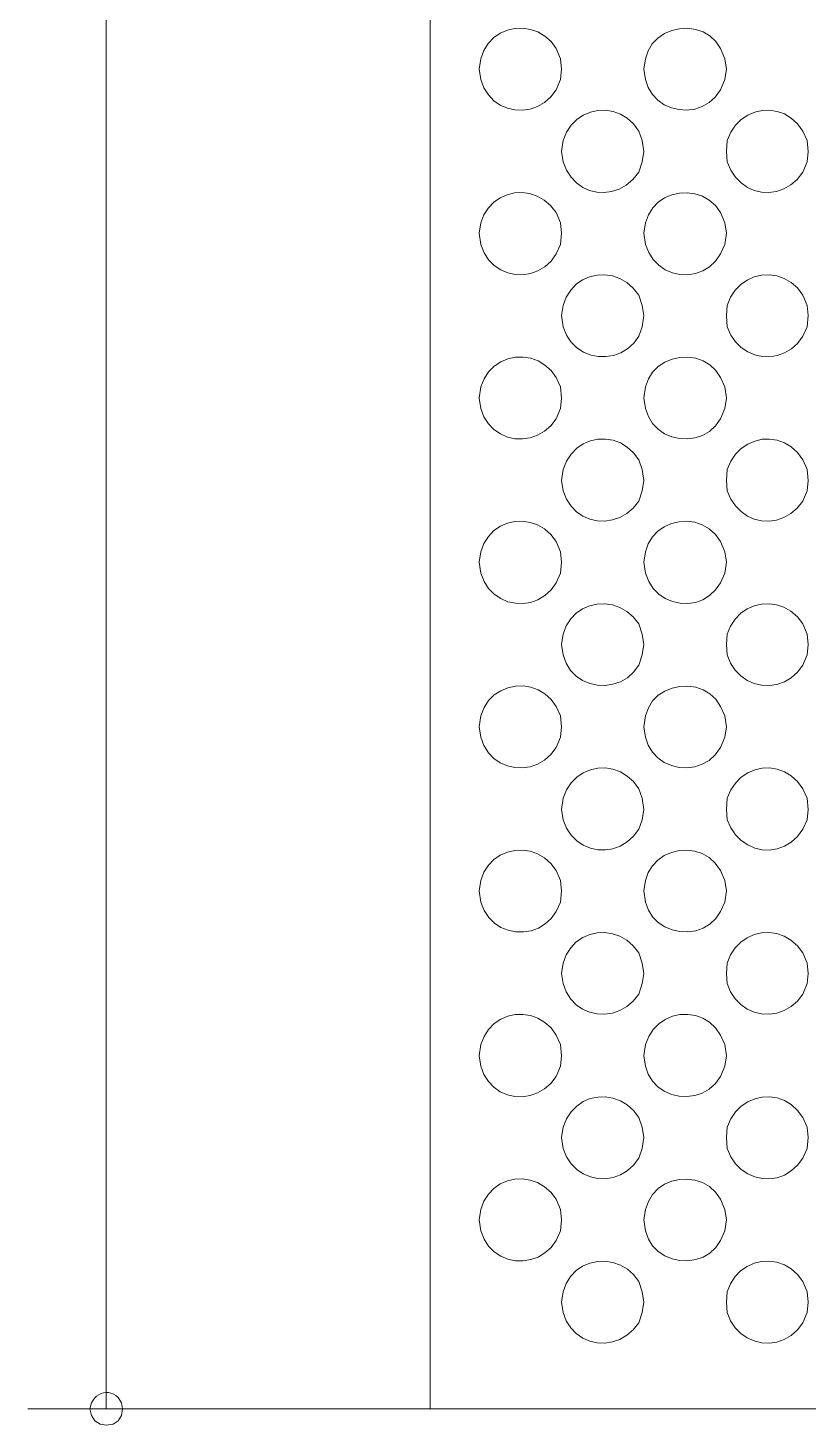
# Model space of a CAD drawing. Extents: x 0 to 242, y -13 to 199.
# Drawn here: x 24 to 47.94, y 30.88 to 73.77 of the extents above; entities that cross this region are included whole.
import ezdxf

# ---------------------------------------------------------------- set-up
doc = ezdxf.new("R2010")
doc.units = 0
doc.layers.add('GEOMETRY', color=7, linetype='Continuous')

msp = doc.modelspace()

# ---------------------------------------------------------------- linework, layer by layer
at = {"layer": 'GEOMETRY', "lineweight": 13}
for points in [[(26.401, 183.803), (26.401, 31.382)], [(36.341, 31.382), (24.002, 31.382)]]:
    msp.add_lwpolyline(points, dxfattribs=at)
at = {"layer": 'GEOMETRY', "lineweight": 20}
for points in [[(36.34, 183.803), (36.34, 31.382)], [(36.34, 31.382), (188.762, 31.382)]]:
    msp.add_lwpolyline(points, dxfattribs=at)
at = {"layer": 'GEOMETRY', "lineweight": 13}
for points in [[(40.373, 72.506), (40.347, 72.822), (40.215, 73.138), (40.055, 73.355), (39.865, 73.526), (39.651, 73.651), (39.422, 73.731), (39.185, 73.766), (38.946, 73.758), (38.713, 73.707), (38.493, 73.613), (38.294, 73.477), (38.123, 73.299), (37.987, 73.081), (37.894, 72.822), (37.843, 72.506), (37.894, 72.19), (37.991, 71.934), (38.129, 71.717), (38.299, 71.54), (38.496, 71.405), (38.712, 71.311), (38.942, 71.259), (39.177, 71.251), (39.413, 71.285), (39.641, 71.364), (39.855, 71.488), (40.048, 71.657), (40.215, 71.872), (40.347, 72.19), (40.373, 72.506)], [(45.434, 72.506), (45.381, 72.822), (45.249, 73.138), (45.108, 73.357), (44.927, 73.528), (44.717, 73.651), (44.485, 73.729), (44.242, 73.762), (43.996, 73.751), (43.755, 73.697), (43.53, 73.601), (43.328, 73.465), (43.159, 73.289), (43.032, 73.074), (42.956, 72.822), (42.904, 72.506), (42.956, 72.19), (43.036, 71.942), (43.164, 71.73), (43.329, 71.555), (43.526, 71.418), (43.746, 71.321), (43.981, 71.265), (44.222, 71.252), (44.462, 71.283), (44.693, 71.359), (44.906, 71.481), (45.094, 71.652), (45.249, 71.872), (45.381, 72.19), (45.434, 72.506)], [(42.904, 69.976), (42.851, 70.318), (42.747, 70.607), (42.583, 70.826), (42.392, 70.999), (42.18, 71.127), (41.955, 71.209), (41.722, 71.247), (41.488, 71.241), (41.26, 71.192), (41.043, 71.1), (40.845, 70.966), (40.672, 70.791), (40.529, 70.574), (40.425, 70.318), (40.373, 69.976), (40.425, 69.659), (40.529, 69.407), (40.667, 69.192), (40.833, 69.016), (41.024, 68.88), (41.232, 68.784), (41.453, 68.73), (41.682, 68.718), (41.912, 68.751), (42.139, 68.828), (42.358, 68.952), (42.562, 69.123), (42.747, 69.342), (42.851, 69.659), (42.904, 69.976)], [(47.939, 69.976), (47.913, 70.318), (47.782, 70.607), (47.615, 70.83), (47.424, 71.005), (47.214, 71.132), (46.991, 71.213), (46.761, 71.249), (46.53, 71.24), (46.304, 71.189), (46.089, 71.094), (45.892, 70.959), (45.717, 70.784), (45.571, 70.57), (45.46, 70.318), (45.434, 69.976), (45.46, 69.659), (45.571, 69.407), (45.715, 69.192), (45.886, 69.016), (46.08, 68.88), (46.291, 68.784), (46.513, 68.73), (46.741, 68.719), (46.969, 68.752), (47.193, 68.83), (47.407, 68.953), (47.605, 69.124), (47.782, 69.342), (47.913, 69.659), (47.939, 69.976)], [(40.373, 67.471), (40.347, 67.787), (40.215, 68.104), (40.039, 68.319), (39.84, 68.487), (39.623, 68.609), (39.396, 68.686), (39.163, 68.719), (38.931, 68.708), (38.706, 68.655), (38.493, 68.561), (38.3, 68.426), (38.132, 68.251), (37.994, 68.038), (37.894, 67.787), (37.843, 67.471), (37.894, 67.128), (37.997, 66.873), (38.138, 66.658), (38.311, 66.483), (38.51, 66.348), (38.728, 66.256), (38.957, 66.205), (39.192, 66.198), (39.426, 66.235), (39.652, 66.317), (39.863, 66.444), (40.053, 66.617), (40.215, 66.838), (40.347, 67.128), (40.373, 67.471)], [(45.434, 67.471), (45.381, 67.787), (45.249, 68.104), (45.095, 68.318), (44.908, 68.485), (44.696, 68.606), (44.467, 68.682), (44.23, 68.714), (43.99, 68.703), (43.757, 68.65), (43.538, 68.555), (43.341, 68.421), (43.173, 68.247), (43.042, 68.036), (42.956, 67.787), (42.904, 67.471), (42.956, 67.128), (43.049, 66.876), (43.185, 66.661), (43.357, 66.486), (43.557, 66.351), (43.777, 66.258), (44.01, 66.206), (44.248, 66.198), (44.483, 66.233), (44.709, 66.314), (44.917, 66.441), (45.1, 66.616), (45.249, 66.838), (45.381, 67.128), (45.434, 67.471)], [(42.904, 64.941), (42.851, 65.256), (42.747, 65.573), (42.577, 65.788), (42.381, 65.957), (42.165, 66.08), (41.936, 66.159), (41.701, 66.193), (41.466, 66.184), (41.238, 66.133), (41.022, 66.039), (40.827, 65.903), (40.658, 65.727), (40.522, 65.511), (40.425, 65.256), (40.373, 64.941), (40.425, 64.597), (40.529, 64.339), (40.672, 64.123), (40.848, 63.95), (41.049, 63.82), (41.269, 63.731), (41.5, 63.686), (41.736, 63.682), (41.971, 63.722), (42.196, 63.804), (42.405, 63.929), (42.591, 64.096), (42.747, 64.307), (42.851, 64.597), (42.904, 64.941)], [(47.939, 64.941), (47.913, 65.256), (47.782, 65.573), (47.613, 65.79), (47.418, 65.96), (47.205, 66.083), (46.979, 66.161), (46.746, 66.194), (46.513, 66.184), (46.287, 66.13), (46.072, 66.035), (45.876, 65.899), (45.705, 65.723), (45.564, 65.509), (45.46, 65.256), (45.434, 64.941), (45.46, 64.597), (45.569, 64.346), (45.714, 64.134), (45.89, 63.961), (46.089, 63.828), (46.305, 63.737), (46.533, 63.687), (46.765, 63.679), (46.996, 63.715), (47.22, 63.795), (47.43, 63.92), (47.619, 64.09), (47.782, 64.307), (47.913, 64.597), (47.939, 64.941)], [(40.373, 62.409), (40.347, 62.752), (40.215, 63.041), (40.055, 63.256), (39.867, 63.425), (39.656, 63.55), (39.43, 63.631), (39.196, 63.669), (38.96, 63.663), (38.729, 63.615), (38.511, 63.524), (38.311, 63.393), (38.137, 63.22), (37.996, 63.006), (37.894, 62.752), (37.843, 62.409), (37.894, 62.093), (37.992, 61.837), (38.129, 61.62), (38.3, 61.443), (38.497, 61.308), (38.713, 61.214), (38.942, 61.162), (39.178, 61.154), (39.413, 61.189), (39.64, 61.268), (39.855, 61.392), (40.048, 61.561), (40.215, 61.776), (40.347, 62.093), (40.373, 62.409)], [(45.434, 62.409), (45.381, 62.751), (45.249, 63.041), (45.108, 63.259), (44.929, 63.429), (44.721, 63.553), (44.492, 63.631), (44.252, 63.665), (44.008, 63.656), (43.769, 63.605), (43.544, 63.512), (43.342, 63.38), (43.171, 63.208), (43.039, 62.998), (42.956, 62.751), (42.904, 62.409), (42.956, 62.093), (43.039, 61.842), (43.169, 61.628), (43.337, 61.452), (43.535, 61.316), (43.756, 61.221), (43.991, 61.167), (44.232, 61.156), (44.472, 61.189), (44.701, 61.266), (44.913, 61.389), (45.098, 61.559), (45.249, 61.776), (45.381, 62.093), (45.434, 62.409)], [(42.904, 59.878), (42.851, 60.221), (42.747, 60.512), (42.583, 60.731), (42.392, 60.904), (42.18, 61.031), (41.955, 61.113), (41.722, 61.15), (41.487, 61.144), (41.259, 61.095), (41.042, 61.002), (40.844, 60.868), (40.67, 60.693), (40.529, 60.477), (40.425, 60.221), (40.373, 59.878), (40.425, 59.562), (40.528, 59.307), (40.667, 59.091), (40.837, 58.916), (41.032, 58.783), (41.246, 58.691), (41.472, 58.64), (41.704, 58.633), (41.936, 58.668), (42.163, 58.746), (42.378, 58.868), (42.574, 59.035), (42.747, 59.246), (42.851, 59.562), (42.904, 59.878)], [(47.939, 59.878), (47.913, 60.221), (47.782, 60.512), (47.614, 60.735), (47.422, 60.91), (47.212, 61.037), (46.989, 61.117), (46.759, 61.153), (46.528, 61.144), (46.303, 61.092), (46.089, 60.998), (45.891, 60.863), (45.717, 60.688), (45.571, 60.473), (45.46, 60.221), (45.434, 59.878), (45.46, 59.562), (45.568, 59.311), (45.711, 59.097), (45.883, 58.923), (46.077, 58.788), (46.289, 58.694), (46.513, 58.641), (46.743, 58.631), (46.973, 58.664), (47.197, 58.741), (47.411, 58.863), (47.608, 59.031), (47.782, 59.246), (47.913, 59.562), (47.939, 59.878)], [(40.373, 57.373), (40.347, 57.69), (40.215, 58.006), (40.049, 58.222), (39.855, 58.391), (39.641, 58.515), (39.413, 58.594), (39.178, 58.629), (38.943, 58.62), (38.713, 58.569), (38.497, 58.475), (38.3, 58.34), (38.129, 58.164), (37.992, 57.947), (37.894, 57.69), (37.843, 57.373), (37.894, 57.031), (37.997, 56.777), (38.138, 56.561), (38.312, 56.386), (38.511, 56.252), (38.728, 56.159), (38.958, 56.109), (39.193, 56.102), (39.427, 56.139), (39.652, 56.22), (39.863, 56.347), (40.053, 56.521), (40.215, 56.741), (40.347, 57.031), (40.373, 57.373)], [(45.434, 57.373), (45.381, 57.69), (45.249, 58.006), (45.095, 58.226), (44.907, 58.397), (44.694, 58.52), (44.464, 58.596), (44.224, 58.627), (43.982, 58.614), (43.748, 58.558), (43.528, 58.462), (43.331, 58.325), (43.164, 58.15), (43.037, 57.938), (42.956, 57.69), (42.904, 57.373), (42.956, 57.031), (43.049, 56.778), (43.185, 56.564), (43.357, 56.389), (43.557, 56.255), (43.778, 56.161), (44.012, 56.11), (44.251, 56.102), (44.487, 56.138), (44.712, 56.219), (44.92, 56.346), (45.101, 56.52), (45.249, 56.741), (45.381, 57.031), (45.434, 57.373)], [(42.904, 54.844), (42.851, 55.159), (42.747, 55.477), (42.578, 55.692), (42.382, 55.86), (42.166, 55.983), (41.937, 56.062), (41.702, 56.096), (41.467, 56.087), (41.238, 56.036), (41.023, 55.942), (40.827, 55.807), (40.658, 55.631), (40.522, 55.415), (40.425, 55.159), (40.373, 54.844), (40.425, 54.527), (40.518, 54.268), (40.654, 54.049), (40.825, 53.872), (41.023, 53.737), (41.242, 53.644), (41.475, 53.593), (41.714, 53.585), (41.951, 53.622), (42.181, 53.702), (42.395, 53.826), (42.586, 53.995), (42.747, 54.21), (42.851, 54.527), (42.904, 54.844)], [(47.939, 54.844), (47.913, 55.159), (47.782, 55.477), (47.611, 55.695), (47.415, 55.864), (47.201, 55.988), (46.975, 56.065), (46.743, 56.098), (46.511, 56.087), (46.285, 56.033), (46.071, 55.938), (45.876, 55.802), (45.705, 55.626), (45.564, 55.411), (45.46, 55.159), (45.434, 54.844), (45.46, 54.527), (45.56, 54.272), (45.7, 54.056), (45.872, 53.879), (46.069, 53.743), (46.286, 53.647), (46.516, 53.594), (46.751, 53.583), (46.985, 53.617), (47.212, 53.696), (47.425, 53.82), (47.617, 53.991), (47.782, 54.21), (47.913, 54.527), (47.939, 54.844)], [(40.373, 52.313), (40.347, 52.656), (40.215, 52.946), (40.054, 53.161), (39.865, 53.331), (39.654, 53.456), (39.428, 53.536), (39.194, 53.573), (38.958, 53.567), (38.728, 53.518), (38.51, 53.427), (38.31, 53.295), (38.137, 53.122), (37.996, 52.909), (37.894, 52.656), (37.843, 52.313), (37.894, 51.997), (37.991, 51.74), (38.129, 51.523), (38.299, 51.347), (38.496, 51.212), (38.712, 51.118), (38.942, 51.067), (39.177, 51.058), (39.413, 51.093), (39.641, 51.172), (39.855, 51.296), (40.048, 51.465), (40.215, 51.68), (40.347, 51.997), (40.373, 52.313)], [(45.434, 52.313), (45.381, 52.656), (45.249, 52.946), (45.107, 53.163), (44.928, 53.333), (44.72, 53.457), (44.491, 53.535), (44.251, 53.569), (44.007, 53.56), (43.769, 53.509), (43.545, 53.416), (43.343, 53.284), (43.171, 53.112), (43.04, 52.902), (42.956, 52.656), (42.904, 52.313), (42.956, 51.997), (43.037, 51.749), (43.164, 51.537), (43.33, 51.362), (43.526, 51.225), (43.746, 51.128), (43.98, 51.073), (44.221, 51.059), (44.461, 51.09), (44.692, 51.166), (44.906, 51.288), (45.094, 51.459), (45.249, 51.68), (45.381, 51.997), (45.434, 52.313)], [(42.904, 49.782), (42.851, 50.125), (42.747, 50.414), (42.582, 50.634), (42.391, 50.807), (42.18, 50.934), (41.954, 51.016), (41.721, 51.054), (41.487, 51.048), (41.259, 50.998), (41.043, 50.906), (40.844, 50.773), (40.671, 50.597), (40.529, 50.381), (40.425, 50.125), (40.373, 49.782), (40.425, 49.465), (40.529, 49.209), (40.672, 48.993), (40.845, 48.818), (41.043, 48.684), (41.259, 48.592), (41.487, 48.543), (41.721, 48.537), (41.954, 48.574), (42.179, 48.656), (42.391, 48.783), (42.582, 48.956), (42.747, 49.175), (42.851, 49.465), (42.904, 49.782)], [(47.939, 49.782), (47.913, 50.125), (47.782, 50.414), (47.614, 50.638), (47.422, 50.812), (47.212, 50.94), (46.989, 51.021), (46.759, 51.056), (46.529, 51.048), (46.304, 50.996), (46.089, 50.902), (45.892, 50.767), (45.717, 50.592), (45.571, 50.378), (45.46, 50.125), (45.434, 49.782), (45.46, 49.465), (45.572, 49.214), (45.718, 49), (45.892, 48.825), (46.09, 48.69), (46.304, 48.596), (46.529, 48.544), (46.76, 48.535), (46.989, 48.57), (47.212, 48.651), (47.423, 48.778), (47.614, 48.953), (47.782, 49.175), (47.913, 49.465), (47.939, 49.782)], [(40.373, 47.279), (40.347, 47.594), (40.215, 47.911), (40.048, 48.126), (39.855, 48.295), (39.641, 48.419), (39.413, 48.498), (39.177, 48.532), (38.942, 48.524), (38.712, 48.472), (38.496, 48.379), (38.299, 48.243), (38.129, 48.067), (37.991, 47.85), (37.894, 47.594), (37.843, 47.279), (37.894, 46.936), (37.997, 46.679), (38.14, 46.464), (38.316, 46.291), (38.517, 46.159), (38.736, 46.07), (38.968, 46.023), (39.204, 46.019), (39.438, 46.058), (39.663, 46.139), (39.872, 46.264), (40.058, 46.433), (40.215, 46.645), (40.347, 46.936), (40.373, 47.279)], [(45.434, 47.279), (45.381, 47.594), (45.249, 47.911), (45.094, 48.131), (44.906, 48.302), (44.692, 48.425), (44.461, 48.501), (44.221, 48.531), (43.98, 48.518), (43.746, 48.462), (43.526, 48.365), (43.33, 48.228), (43.164, 48.053), (43.037, 47.841), (42.956, 47.594), (42.904, 47.279), (42.956, 46.936), (43.039, 46.689), (43.17, 46.479), (43.341, 46.307), (43.543, 46.175), (43.768, 46.082), (44.007, 46.031), (44.251, 46.022), (44.492, 46.056), (44.721, 46.134), (44.929, 46.258), (45.108, 46.428), (45.249, 46.645), (45.381, 46.936), (45.434, 47.279)], [(42.904, 44.747), (42.851, 45.062), (42.747, 45.379), (42.578, 45.594), (42.383, 45.763), (42.168, 45.886), (41.939, 45.965), (41.704, 46), (41.469, 45.992), (41.24, 45.94), (41.024, 45.847), (40.828, 45.712), (40.658, 45.535), (40.522, 45.319), (40.425, 45.062), (40.373, 44.747), (40.425, 44.432), (40.521, 44.176), (40.657, 43.96), (40.826, 43.783), (41.022, 43.648), (41.238, 43.554), (41.467, 43.503), (41.702, 43.494), (41.938, 43.528), (42.167, 43.607), (42.382, 43.73), (42.578, 43.899), (42.747, 44.113), (42.851, 44.432), (42.904, 44.747)], [(47.939, 44.747), (47.913, 45.062), (47.782, 45.379), (47.611, 45.598), (47.416, 45.768), (47.202, 45.892), (46.976, 45.97), (46.744, 46.003), (46.512, 45.992), (46.286, 45.938), (46.072, 45.843), (45.876, 45.706), (45.705, 45.53), (45.564, 45.315), (45.46, 45.062), (45.434, 44.747), (45.46, 44.432), (45.563, 44.179), (45.704, 43.964), (45.875, 43.788), (46.071, 43.652), (46.286, 43.557), (46.513, 43.503), (46.745, 43.493), (46.978, 43.526), (47.204, 43.603), (47.418, 43.726), (47.612, 43.896), (47.782, 44.113), (47.913, 44.432), (47.939, 44.747)], [(40.373, 42.216), (40.347, 42.559), (40.215, 42.85), (40.052, 43.071), (39.862, 43.244), (39.651, 43.371), (39.425, 43.453), (39.192, 43.489), (38.957, 43.482), (38.728, 43.432), (38.511, 43.339), (38.312, 43.205), (38.138, 43.029), (37.997, 42.814), (37.894, 42.559), (37.843, 42.216), (37.894, 41.901), (37.991, 41.644), (38.129, 41.427), (38.299, 41.251), (38.496, 41.115), (38.713, 41.022), (38.942, 40.97), (39.178, 40.962), (39.413, 40.997), (39.641, 41.076), (39.855, 41.2), (40.049, 41.37), (40.215, 41.585), (40.347, 41.901), (40.373, 42.216)], [(45.434, 42.216), (45.381, 42.559), (45.249, 42.85), (45.1, 43.072), (44.917, 43.246), (44.709, 43.373), (44.484, 43.454), (44.248, 43.489), (44.009, 43.481), (43.776, 43.429), (43.556, 43.335), (43.356, 43.201), (43.184, 43.026), (43.049, 42.811), (42.956, 42.559), (42.904, 42.216), (42.956, 41.901), (43.037, 41.653), (43.164, 41.441), (43.33, 41.265), (43.527, 41.129), (43.747, 41.032), (43.982, 40.976), (44.223, 40.963), (44.463, 40.994), (44.694, 41.07), (44.907, 41.193), (45.095, 41.364), (45.249, 41.584), (45.381, 41.901), (45.434, 42.216)], [(42.904, 39.712), (42.851, 40.027), (42.747, 40.319), (42.583, 40.538), (42.392, 40.71), (42.18, 40.837), (41.954, 40.919), (41.721, 40.957), (41.487, 40.95), (41.258, 40.901), (41.041, 40.809), (40.843, 40.675), (40.67, 40.499), (40.528, 40.283), (40.425, 40.027), (40.373, 39.712), (40.425, 39.369), (40.529, 39.113), (40.671, 38.898), (40.844, 38.723), (41.042, 38.589), (41.259, 38.497), (41.487, 38.447), (41.721, 38.441), (41.955, 38.478), (42.18, 38.56), (42.392, 38.687), (42.583, 38.859), (42.747, 39.078), (42.851, 39.369), (42.904, 39.712)], [(47.939, 39.712), (47.913, 40.027), (47.782, 40.319), (47.614, 40.542), (47.422, 40.717), (47.212, 40.844), (46.989, 40.924), (46.759, 40.959), (46.528, 40.951), (46.303, 40.898), (46.088, 40.804), (45.891, 40.669), (45.717, 40.494), (45.571, 40.279), (45.46, 40.027), (45.434, 39.712), (45.46, 39.369), (45.571, 39.117), (45.717, 38.903), (45.891, 38.728), (46.089, 38.593), (46.303, 38.499), (46.528, 38.447), (46.759, 38.438), (46.989, 38.473), (47.212, 38.554), (47.422, 38.681), (47.614, 38.855), (47.782, 39.078), (47.913, 39.369), (47.939, 39.712)], [(40.373, 37.181), (40.347, 37.497), (40.215, 37.815), (40.047, 38.03), (39.853, 38.199), (39.639, 38.323), (39.411, 38.402), (39.176, 38.437), (38.941, 38.428), (38.712, 38.377), (38.496, 38.283), (38.3, 38.147), (38.13, 37.971), (37.992, 37.754), (37.894, 37.497), (37.843, 37.181), (37.894, 36.838), (37.996, 36.585), (38.137, 36.371), (38.311, 36.198), (38.51, 36.066), (38.729, 35.975), (38.959, 35.927), (39.195, 35.921), (39.429, 35.958), (39.655, 36.039), (39.866, 36.164), (40.055, 36.334), (40.215, 36.549), (40.347, 36.838), (40.373, 37.181)], [(45.434, 37.181), (45.381, 37.497), (45.249, 37.815), (45.097, 38.032), (44.911, 38.202), (44.7, 38.325), (44.47, 38.402), (44.231, 38.434), (43.99, 38.423), (43.755, 38.369), (43.535, 38.274), (43.337, 38.138), (43.169, 37.962), (43.039, 37.748), (42.956, 37.497), (42.904, 37.181), (42.956, 36.838), (43.039, 36.592), (43.17, 36.382), (43.342, 36.211), (43.544, 36.079), (43.769, 35.986), (44.008, 35.935), (44.253, 35.926), (44.493, 35.96), (44.722, 36.038), (44.93, 36.161), (45.109, 36.331), (45.249, 36.549), (45.381, 36.838), (45.434, 37.181)], [(42.904, 34.65), (42.851, 34.967), (42.747, 35.285), (42.586, 35.499), (42.395, 35.668), (42.182, 35.792), (41.952, 35.872), (41.714, 35.908), (41.475, 35.9), (41.242, 35.85), (41.022, 35.757), (40.823, 35.621), (40.653, 35.444), (40.518, 35.226), (40.425, 34.967), (40.373, 34.65), (40.425, 34.335), (40.522, 34.079), (40.659, 33.862), (40.828, 33.686), (41.024, 33.551), (41.24, 33.457), (41.469, 33.406), (41.704, 33.397), (41.939, 33.432), (42.167, 33.511), (42.383, 33.635), (42.578, 33.804), (42.747, 34.019), (42.851, 34.335), (42.904, 34.65)], [(47.939, 34.65), (47.913, 34.967), (47.782, 35.285), (47.618, 35.503), (47.426, 35.674), (47.213, 35.798), (46.986, 35.877), (46.751, 35.91), (46.515, 35.9), (46.285, 35.847), (46.068, 35.751), (45.87, 35.615), (45.698, 35.438), (45.559, 35.221), (45.46, 34.967), (45.434, 34.65), (45.46, 34.335), (45.564, 34.082), (45.705, 33.867), (45.877, 33.692), (46.073, 33.556), (46.288, 33.461), (46.515, 33.407), (46.747, 33.397), (46.98, 33.43), (47.206, 33.508), (47.419, 33.631), (47.613, 33.801), (47.782, 34.019), (47.913, 34.335), (47.939, 34.65)], [(26.902, 31.382), (26.876, 31.566), (26.771, 31.725), (26.7, 31.784), (26.625, 31.828), (26.549, 31.858), (26.471, 31.875), (26.394, 31.878), (26.318, 31.869), (26.244, 31.847), (26.174, 31.813), (26.109, 31.768), (26.05, 31.711), (25.998, 31.644), (25.954, 31.566), (25.901, 31.382), (25.954, 31.172), (26.058, 31.013), (26.216, 30.907), (26.401, 30.88), (26.613, 30.907), (26.771, 31.013), (26.876, 31.172), (26.902, 31.382)]]:
    msp.add_lwpolyline(points, close=True, dxfattribs=at)

doc.saveas('drawing.dxf')
